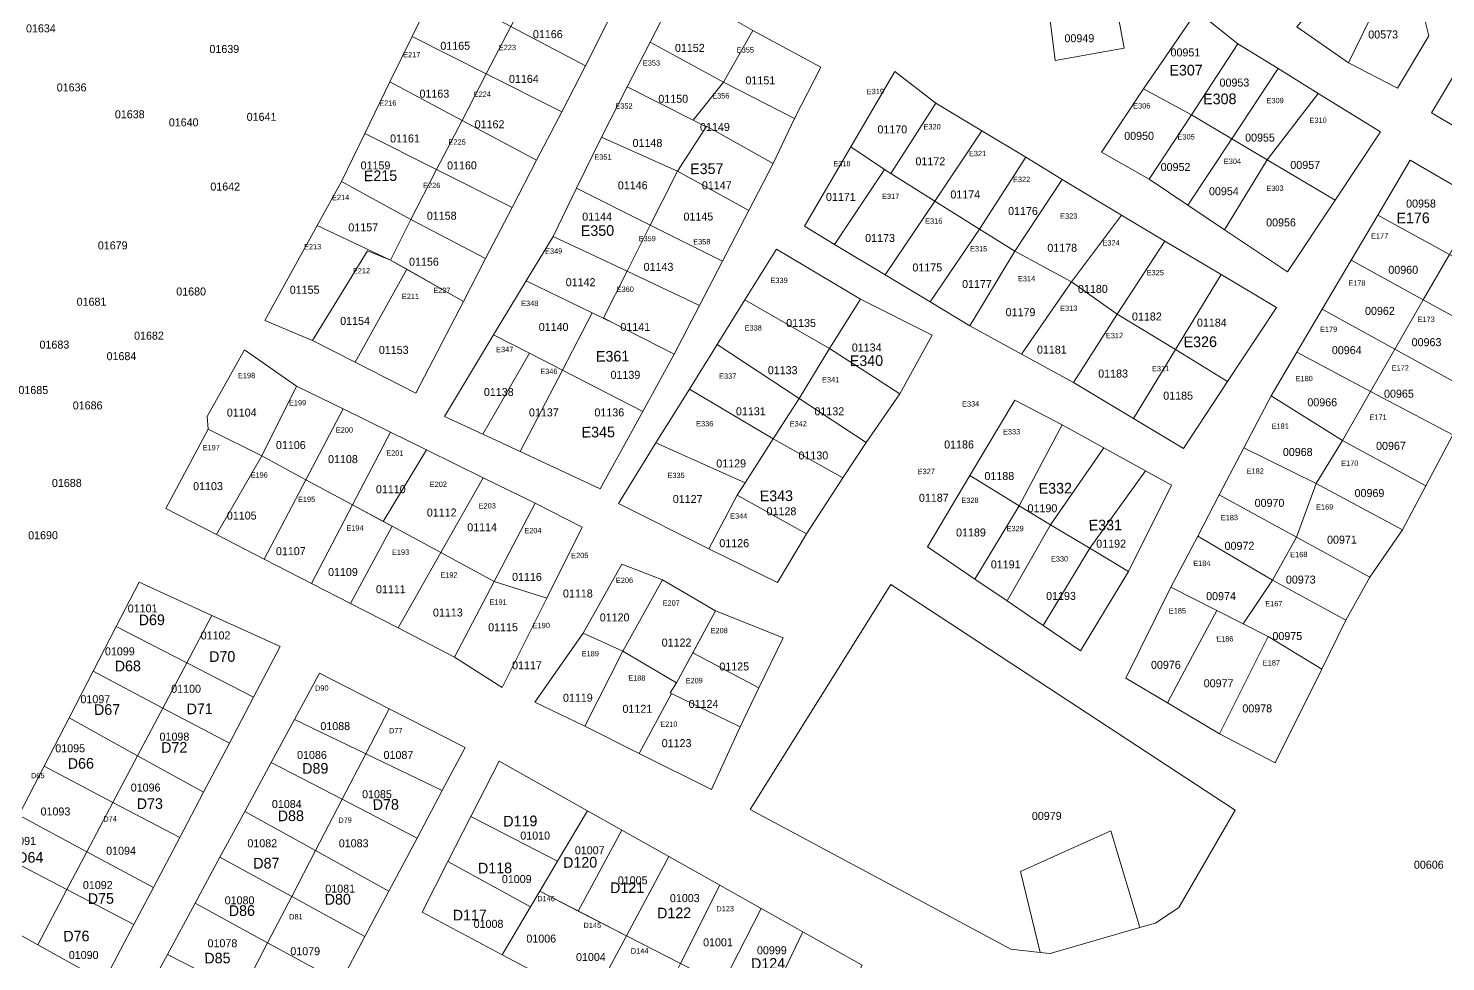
# Model space of a CAD drawing. Header units: metres. Extents: x 245225 to 248406, y 1633796 to 1637634.
# Drawn here: x 247903.7 to 248169.3, y 1634840.9 to 1635015.9 of the extents above; entities that cross this region are included whole.
import ezdxf
from ezdxf.enums import TextEntityAlignment as Align

# ---------------------------------------------------------------- set-up
doc = ezdxf.new("R2010")
doc.units = ezdxf.units.M
doc.header["$MEASUREMENT"] = 0
doc.layers.add('historique_numero_parcelle', color=7, linetype='Continuous')
doc.layers.add('numero_lot', color=7, linetype='Continuous')
doc.layers.add('LIMITES_PARCELLES', color=7, linetype='Continuous', lineweight=0, true_color=0xffffff)
doc.styles.add('Style-FANCY', font='FANCY.shx')
doc.styles.add('Style-WORKING', font='WORKING.shx')

msp = doc.modelspace()

# ---------------------------------------------------------------- linework, layer by layer
at = {"layer": 'limites_parcelles', "flags": 128}
for points in [[(248165.038, 1635019), (248166.168, 1635014.504), (248160.294, 1635004.661), (248151.087, 1635009.424), (248157.913, 1635023.394), (248165.038, 1635019)], [(248073.773, 1635001.876), (248065.306, 1634988.647), (248064.128, 1634989.435), (248057.835, 1634993.643), (248066.104, 1635007.809), (248073.773, 1635001.876)], [(248028.242, 1634998.669), (248030.692, 1634997.421), (248025.356, 1634989.103), (248011.069, 1634995.453), (248015.928, 1635004.94), (248028.242, 1634998.669)], [(248028.242, 1634998.669), (248033.929, 1635005.772), (248047.264, 1634998.946), (248043.295, 1634990.532), (248033.435, 1634996.024), (248030.754, 1634997.517), (248030.692, 1634997.421), (248028.242, 1634998.669)], [(248043.295, 1634990.532), (248038.711, 1634981.716), (248029.084, 1634987.041), (248025.356, 1634989.103), (248030.692, 1634997.421), (248030.754, 1634997.517), (248033.435, 1634996.024), (248043.295, 1634990.532)], [(248025.356, 1634989.103), (248022.532, 1634983.519), (248020.237, 1634978.983), (248006.413, 1634985.897), (248011.069, 1634995.453), (248025.356, 1634989.103)], [(248038.711, 1634981.716), (248033.77, 1634972.215), (248020.237, 1634978.983), (248022.532, 1634983.519), (248025.356, 1634989.103), (248029.084, 1634987.041), (248038.711, 1634981.716)], [(248054.772, 1634975.384), (248064.128, 1634989.435), (248065.306, 1634988.647), (248073.585, 1634983.473), (248064.246, 1634969.677), (248054.772, 1634975.384)], [(247971.54, 1634972.435), (247967.254, 1634974.181), (247956.935, 1634957.353), (247947.994, 1634961.119), (247957.774, 1634978.907), (247971.54, 1634972.435)], [(248015.869, 1634970.346), (248011.443, 1634961.596), (248013.356, 1634960.618), (248009.34, 1634962.563), (247996.989, 1634968.543), (248002.02, 1634976.88), (248015.869, 1634970.346)], [(247974.571, 1634970.714), (247964.93, 1634953.29), (247956.935, 1634957.353), (247967.254, 1634974.181), (247971.54, 1634972.435), (247974.571, 1634970.714)], [(248029.463, 1634963.933), (248024.721, 1634954.813), (248013.356, 1634960.618), (248011.443, 1634961.596), (248015.869, 1634970.346), (248029.463, 1634963.933)], [(248009.34, 1634962.563), (248003.75, 1634951.803), (247997.602, 1634954.957), (247990.873, 1634958.41), (247996.989, 1634968.543), (248009.34, 1634962.563)], [(248003.75, 1634951.803), (248009.34, 1634962.563), (248013.356, 1634960.618), (248024.721, 1634954.813), (248018.82, 1634944.071), (248003.75, 1634951.803)], [(247953.917, 1634948.827), (247947.434, 1634935.73), (247937.38, 1634940.757), (247937.199, 1634943.127), (247944.184, 1634955.615), (247953.917, 1634948.827)], [(248037.99, 1634930.662), (248036.533, 1634928.388), (248031.237, 1634918.283), (248014.246, 1634926.829), (248021.297, 1634938.178), (248037.99, 1634930.662)], [(248056.346, 1634931.608), (248049.497, 1634921.112), (248036.533, 1634928.388), (248037.99, 1634930.662), (248043.274, 1634938.906), (248056.346, 1634931.608)], [(247970.148, 1634923.451), (247978.292, 1634936.856), (247988.896, 1634931.648), (247980.952, 1634917.61), (247971.818, 1634922.548), (247970.148, 1634923.451)], [(248113.059, 1634932.926), (248102.608, 1634918.403), (248099.892, 1634920.033), (248095.261, 1634922.811), (248105.267, 1634937.232), (248113.059, 1634932.926)], [(248102.608, 1634918.403), (248093.89, 1634903.961), (248091.343, 1634905.687), (248087.137, 1634908.536), (248095.261, 1634922.811), (248099.892, 1634920.033), (248102.608, 1634918.403)], [(248136.876, 1634912.447), (248131.388, 1634904.245), (248126.419, 1634906.765), (248117.826, 1634911.124), (248122.846, 1634920.705), (248136.876, 1634912.447)], [(248111.985, 1634847.307), (248106.533, 1634865.445), (248089.6, 1634857.825), (248093.298, 1634842.669), (248087.796, 1634843.258), (248038.98, 1634869.452), (248065.306, 1634911.653), (248129.865, 1634869.32), (248119.281, 1634851.063), (248114.916, 1634848.153), (248111.985, 1634847.307)], [(248146.109, 1634895.773), (248136.083, 1634901.864), (248131.388, 1634904.245), (248136.876, 1634912.447), (248150.635, 1634904.906), (248146.109, 1634895.773)], [(248126.419, 1634906.765), (248120.934, 1634896.5), (248117.156, 1634889.427), (248109.36, 1634894.058), (248117.826, 1634911.124), (248126.419, 1634906.765)], [(248126.954, 1634883.607), (248117.156, 1634889.427), (248120.934, 1634896.5), (248126.419, 1634906.765), (248136.083, 1634901.864), (248126.954, 1634883.607)], [(248025.156, 1634893.198), (248023.974, 1634891.294), (248024.218, 1634891.176), (248018.178, 1634879.957), (248007.993, 1634885.05), (248015.102, 1634899.152), (248025.156, 1634893.198)], [(248040.609, 1634892.226), (248037.098, 1634884.944), (248024.218, 1634891.176), (248023.974, 1634891.294), (248025.156, 1634893.198), (248028.198, 1634898.84), (248040.609, 1634892.226)], [(248014.92, 1634865.557), (248006.723, 1634850.404), (247999.512, 1634854.106), (248002.868, 1634859.753), (248008.47, 1634869.182), (248014.92, 1634865.557)], [(248002.868, 1634859.753), (247999.512, 1634854.106), (247997.787, 1634851.202), (247982.311, 1634859.718), (247986.582, 1634868.103), (248002.868, 1634859.753)], [(248111.985, 1634847.307), (248095.204, 1634842.464), (248093.298, 1634842.669), (248089.6, 1634857.825), (248106.533, 1634865.445), (248111.985, 1634847.307)], [(248015.763, 1634845.764), (248009.147, 1634833.361), (247992.456, 1634842.228), (247997.787, 1634851.202), (247999.512, 1634854.106), (248015.763, 1634845.764)]]:
    msp.add_lwpolyline(points, close=True, dxfattribs=at)
at = {"layer": 'limites_parcelles'}
for points in [[(248141.448, 1635016.183), (248151.245, 1635027.716), (248157.913, 1635023.394), (248151.087, 1635009.424)], [(247994.085, 1635016.25), (247989.476, 1635007.346), (247975.578, 1635014.327), (247980.131, 1635023.654)], [(248012.968, 1635018.506), (248008.074, 1635008.827), (247994.085, 1635016.25), (247998.631, 1635025.035)], [(248033.929, 1635005.772), (248020.199, 1635013.279), (248025.464, 1635023.561), (248039.485, 1635015.456)], [(248109.064, 1635012.156), (248096.153, 1635009.827), (248094.671, 1635021.469), (248107.159, 1635022.316)], [(248130.394, 1635012.989), (248121.657, 1634999.675), (248112.663, 1635004.536), (248122.672, 1635019.116)], [(248003.624, 1635000.239), (247989.476, 1635007.346), (247994.085, 1635016.25), (248008.074, 1635008.827)], [(248047.264, 1634998.946), (248033.929, 1635005.772), (248039.485, 1635015.456), (248052.185, 1635008.63)], [(247989.476, 1635007.346), (247984.964, 1634998.629), (247971.435, 1635005.841), (247975.578, 1635014.327)], [(248033.929, 1635005.772), (248028.242, 1634998.669), (248015.928, 1635004.94), (248020.199, 1635013.279)], [(248137.929, 1635008.326), (248129.247, 1634995.167), (248121.657, 1634999.675), (248130.394, 1635012.989)], [(248003.624, 1635000.239), (247998.932, 1634991.183), (247984.964, 1634998.629), (247989.476, 1635007.346)], [(248145.436, 1635003.681), (248135.859, 1634991.239), (248129.247, 1634995.167), (248137.929, 1635008.326)], [(248186.012, 1635000.216), (248181.249, 1634991.485), (248166.644, 1635000.057), (248171.248, 1635007.677)], [(247984.964, 1634998.629), (247980.188, 1634989.401), (247966.7, 1634996.145), (247971.435, 1635005.841)], [(248121.657, 1634999.675), (248113.725, 1634987.589), (248104.831, 1634992.682), (248112.663, 1635004.536)], [(248135.859, 1634991.239), (248145.436, 1635003.681), (248157.117, 1634996.452), (248148.597, 1634983.672)], [(248082.383, 1634996.671), (248073.585, 1634983.473), (248065.306, 1634988.647), (248073.773, 1635001.876)], [(248129.247, 1634995.167), (248121.026, 1634982.709), (248113.725, 1634987.589), (248121.657, 1634999.675)], [(247998.932, 1634991.183), (247994.341, 1634982.324), (247980.188, 1634989.401), (247984.964, 1634998.629)], [(248090.609, 1634991.698), (248081.924, 1634978.261), (248073.585, 1634983.473), (248082.383, 1634996.671)], [(247980.188, 1634989.401), (247975.35, 1634980.055), (247962.333, 1634987.198), (247966.7, 1634996.145)], [(248135.859, 1634991.239), (248127.868, 1634978.136), (248121.026, 1634982.709), (248129.247, 1634995.167)], [(248064.128, 1634989.435), (248054.772, 1634975.384), (248049.152, 1634978.77), (248057.835, 1634993.643)], [(248097.466, 1634987.553), (248088.59, 1634974.095), (248081.924, 1634978.261), (248090.609, 1634991.698)], [(247994.341, 1634982.324), (247989.357, 1634972.705), (247975.35, 1634980.055), (247980.188, 1634989.401)], [(248148.597, 1634983.672), (248139.654, 1634970.258), (248127.868, 1634978.136), (248135.859, 1634991.239)], [(248175.77, 1634983.521), (248170.016, 1634973.51), (248156.581, 1634980.831), (248162.673, 1634991.161)], [(247971.54, 1634972.435), (247957.774, 1634978.907), (247962.333, 1634987.198), (247975.35, 1634980.055)], [(248088.59, 1634974.095), (248097.466, 1634987.553), (248108.566, 1634980.842), (248099.211, 1634968.369)], [(248020.237, 1634978.983), (248015.869, 1634970.346), (248002.02, 1634976.88), (248006.413, 1634985.897)], [(248081.924, 1634978.261), (248072.696, 1634964.586), (248064.246, 1634969.677), (248073.585, 1634983.473)], [(248116.707, 1634975.997), (248107.772, 1634962.321), (248099.211, 1634968.369), (248108.566, 1634980.842)], [(248170.016, 1634973.51), (248165.125, 1634965.001), (248151.63, 1634972.438), (248156.581, 1634980.831)], [(247989.357, 1634972.705), (247985.2, 1634964.682), (247971.54, 1634972.435), (247975.35, 1634980.055)], [(248033.77, 1634972.215), (248029.463, 1634963.933), (248015.869, 1634970.346), (248020.237, 1634978.983)], [(248088.59, 1634974.095), (248080.134, 1634960.105), (248072.696, 1634964.586), (248081.924, 1634978.261)], [(248118.667, 1634955.647), (248107.772, 1634962.321), (248116.707, 1634975.997), (248127.222, 1634969.741)], [(248053.797, 1634955.839), (248037.96, 1634964.986), (248043.875, 1634974.492), (248059.618, 1634965.099)], [(248099.211, 1634968.369), (248089.84, 1634954.803), (248080.134, 1634960.105), (248088.59, 1634974.095)], [(248184.467, 1634965.635), (248179.829, 1634956.898), (248165.125, 1634965.001), (248170.016, 1634973.51)], [(247964.93, 1634953.29), (247974.571, 1634970.714), (247985.2, 1634964.682), (247976.303, 1634947.511)], [(248165.125, 1634965.001), (248159.802, 1634955.741), (248146.202, 1634963.234), (248151.63, 1634972.438)], [(248107.772, 1634962.321), (248099.57, 1634949.489), (248089.84, 1634954.803), (248099.211, 1634968.369)], [(248128.449, 1634949.655), (248118.667, 1634955.647), (248127.222, 1634969.741), (248137.621, 1634963.553)], [(248053.797, 1634955.839), (248048.142, 1634946.501), (248032.763, 1634956.632), (248037.96, 1634964.986)], [(248067.026, 1634947.372), (248053.797, 1634955.839), (248059.618, 1634965.099), (248073.089, 1634958.367)], [(248179.829, 1634956.898), (248174.822, 1634947.466), (248159.802, 1634955.741), (248165.125, 1634965.001)], [(248118.667, 1634955.647), (248110.82, 1634942.716), (248099.57, 1634949.489), (248107.772, 1634962.321)], [(248159.802, 1634955.741), (248155.256, 1634947.832), (248141.439, 1634955.16), (248146.202, 1634963.234)], [(247997.602, 1634954.957), (247988.841, 1634939.792), (247981.649, 1634943.127), (247990.873, 1634958.41)], [(247988.841, 1634939.792), (247997.602, 1634954.957), (248003.75, 1634951.803), (247995.827, 1634936.552)], [(248043.274, 1634938.906), (248027.561, 1634948.26), (248032.763, 1634956.632), (248048.142, 1634946.501)], [(248067.026, 1634947.372), (248060.676, 1634938.244), (248048.142, 1634946.501), (248053.797, 1634955.839)], [(248128.449, 1634949.655), (248120.159, 1634937.095), (248110.82, 1634942.716), (248118.667, 1634955.647)], [(248155.256, 1634947.832), (248149.973, 1634938.641), (248136.612, 1634946.975), (248141.439, 1634955.16)], [(248174.822, 1634947.466), (248170.676, 1634939.655), (248155.256, 1634947.832), (248159.802, 1634955.741)], [(247995.827, 1634936.552), (248003.75, 1634951.803), (248018.82, 1634944.071), (248010.859, 1634929.58)], [(247962.676, 1634944.525), (247955.688, 1634931.268), (247947.434, 1634935.73), (247953.917, 1634948.827)], [(248037.99, 1634930.662), (248021.297, 1634938.178), (248027.561, 1634948.26), (248043.274, 1634938.906)], [(248056.346, 1634931.608), (248043.274, 1634938.906), (248048.142, 1634946.501), (248060.676, 1634938.244)], [(248097.453, 1634941.551), (248089.383, 1634926.338), (248080.155, 1634932.032), (248088.59, 1634946.181)], [(248145.078, 1634930.571), (248131.523, 1634937.264), (248136.612, 1634946.975), (248149.973, 1634938.641)], [(248170.676, 1634939.655), (248165.614, 1634930.12), (248149.973, 1634938.641), (248155.256, 1634947.832)], [(247964.409, 1634926.554), (247955.688, 1634931.268), (247962.676, 1634944.525), (247971.516, 1634940.184)], [(248105.267, 1634937.232), (248095.261, 1634922.811), (248089.383, 1634926.338), (248097.453, 1634941.551)], [(247947.434, 1634935.73), (247938.889, 1634921.011), (247929.427, 1634925.881), (247937.38, 1634940.757)], [(247978.292, 1634936.856), (247970.148, 1634923.451), (247964.409, 1634926.554), (247971.516, 1634940.184)], [(248165.614, 1634930.12), (248161.218, 1634921.84), (248145.078, 1634930.571), (248149.973, 1634938.641)], [(247955.688, 1634931.268), (247947.851, 1634916.399), (247938.889, 1634921.011), (247947.434, 1634935.73)], [(248141.374, 1634920.517), (248126.887, 1634928.416), (248131.523, 1634937.264), (248145.078, 1634930.571)], [(248102.608, 1634918.403), (248113.059, 1634932.926), (248117.963, 1634930.215), (248109.889, 1634914.034)], [(247964.409, 1634926.554), (247956.73, 1634911.83), (247947.851, 1634916.399), (247955.688, 1634931.268)], [(247990.961, 1634912.199), (247980.952, 1634917.61), (247988.896, 1634931.648), (247998.631, 1634926.867)], [(248089.383, 1634926.338), (248081.083, 1634912.637), (248072.186, 1634918.665), (248080.155, 1634932.032)], [(248141.374, 1634920.517), (248145.078, 1634930.571), (248161.218, 1634921.84), (248155.133, 1634912.976)], [(248049.497, 1634921.112), (248044.073, 1634911.984), (248031.237, 1634918.283), (248036.533, 1634928.388)], [(248136.876, 1634912.447), (248122.846, 1634920.705), (248126.887, 1634928.416), (248141.374, 1634920.517)], [(247971.818, 1634922.548), (247964.028, 1634908.074), (247956.73, 1634911.83), (247964.409, 1634926.554)], [(248000.826, 1634909.089), (247990.961, 1634912.199), (247998.631, 1634926.867), (248007.473, 1634922.384)], [(248095.261, 1634922.811), (248087.137, 1634908.536), (248081.083, 1634912.637), (248089.383, 1634926.338)], [(247980.952, 1634917.61), (247972.956, 1634903.479), (247964.028, 1634908.074), (247971.818, 1634922.548)], [(248155.133, 1634912.976), (248150.635, 1634904.906), (248136.876, 1634912.447), (248141.374, 1634920.517)], [(247990.961, 1634912.199), (247983.55, 1634898.027), (247972.956, 1634903.479), (247980.952, 1634917.61)], [(248093.89, 1634903.961), (248102.608, 1634918.403), (248109.889, 1634914.034), (248100.893, 1634899.218)], [(248022.51, 1634912.513), (248015.102, 1634899.152), (248007.676, 1634902.512), (248014.873, 1634915.424)], [(247938.059, 1634905.842), (247933.365, 1634896.967), (247920.138, 1634903.765), (247924.415, 1634912.05)], [(248000.826, 1634909.089), (247992.444, 1634892.327), (247983.55, 1634898.027), (247990.961, 1634912.199)], [(248025.156, 1634893.198), (248015.102, 1634899.152), (248022.51, 1634912.513), (248032.432, 1634906.692)], [(248040.609, 1634892.226), (248028.198, 1634898.84), (248032.432, 1634906.692), (248045.149, 1634901.64)], [(247933.365, 1634896.967), (247928.869, 1634888.467), (247915.806, 1634895.375), (247920.138, 1634903.765)], [(247945.885, 1634890.532), (247933.365, 1634896.967), (247938.059, 1634905.842), (247950.874, 1634900.011)], [(248015.102, 1634899.152), (248007.993, 1634885.05), (247998.583, 1634889.575), (248007.676, 1634902.512)], [(248146.109, 1634895.773), (248137.383, 1634878.163), (248126.954, 1634883.607), (248136.083, 1634901.864)], [(247945.885, 1634890.532), (247941.33, 1634881.877), (247928.869, 1634888.467), (247933.365, 1634896.967)], [(247928.869, 1634888.467), (247924.142, 1634879.528), (247911.307, 1634886.659), (247915.806, 1634895.375)], [(247971.31, 1634888.331), (247966.928, 1634879.902), (247953.548, 1634886.344), (247958.225, 1634894.989)], [(248018.178, 1634879.957), (248024.218, 1634891.176), (248037.098, 1634884.944), (248031.7, 1634873.196)], [(247941.33, 1634881.877), (247936.484, 1634872.671), (247924.142, 1634879.528), (247928.869, 1634888.467)], [(247981.245, 1634873.009), (247966.928, 1634879.902), (247971.31, 1634888.331), (247985.534, 1634881.094)], [(247924.142, 1634879.528), (247919.505, 1634870.759), (247906.599, 1634877.541), (247911.307, 1634886.659)], [(247966.928, 1634879.902), (247962.491, 1634871.368), (247949.183, 1634878.278), (247953.548, 1634886.344)], [(247981.245, 1634873.009), (247976.512, 1634864.088), (247962.491, 1634871.368), (247966.928, 1634879.902)], [(247919.505, 1634870.759), (247914.628, 1634861.538), (247901.873, 1634868.387), (247906.599, 1634877.541)], [(247936.484, 1634872.671), (247932.017, 1634864.184), (247919.505, 1634870.759), (247924.142, 1634879.528)], [(247962.491, 1634871.368), (247957.485, 1634861.739), (247944.212, 1634869.09), (247949.183, 1634878.278)], [(248008.47, 1634869.182), (248002.868, 1634859.753), (247986.582, 1634868.103), (247991.88, 1634878.506)], [(247932.017, 1634864.184), (247927.1, 1634854.841), (247914.628, 1634861.538), (247919.505, 1634870.759)], [(247957.485, 1634861.739), (247953.015, 1634853.141), (247939.559, 1634860.49), (247944.212, 1634869.09)], [(247976.512, 1634864.088), (247971.228, 1634854.128), (247957.485, 1634861.739), (247962.491, 1634871.368)], [(247914.628, 1634861.538), (247910.864, 1634854.421), (247898.091, 1634861.061), (247901.873, 1634868.387)], [(248006.723, 1634850.404), (248014.92, 1634865.557), (248023.691, 1634860.627), (248015.763, 1634845.764)], [(247927.1, 1634854.841), (247923.438, 1634847.884), (247910.864, 1634854.421), (247914.628, 1634861.538)], [(247971.228, 1634854.128), (247966.73, 1634845.65), (247953.015, 1634853.141), (247957.485, 1634861.739)], [(247910.864, 1634854.421), (247905.404, 1634844.096), (247892.93, 1634851.063), (247898.091, 1634861.061)], [(247953.015, 1634853.141), (247948.499, 1634844.455), (247934.901, 1634851.881), (247939.559, 1634860.49)], [(247997.787, 1634851.202), (247992.456, 1634842.228), (247977.46, 1634850.195), (247982.311, 1634859.718)], [(248033.24, 1634855.26), (248025.893, 1634840.565), (248015.763, 1634845.764), (248023.691, 1634860.627)], [(247923.438, 1634847.884), (247917.801, 1634837.173), (247905.404, 1634844.096), (247910.864, 1634854.421)], [(247966.73, 1634845.65), (247962.143, 1634837.003), (247948.499, 1634844.455), (247953.015, 1634853.141)], [(248041.014, 1634850.891), (248033.678, 1634836.569), (248025.893, 1634840.565), (248033.24, 1634855.26)], [(247948.499, 1634844.455), (247943.661, 1634835.149), (247929.705, 1634842.278), (247934.901, 1634851.881)], [(248048.822, 1634846.503), (248042.031, 1634832.281), (248033.678, 1634836.569), (248041.014, 1634850.891)], [(248025.893, 1634840.565), (248019.532, 1634827.844), (248009.147, 1634833.361), (248015.763, 1634845.764)], [(248059.923, 1634840.264), (248052.905, 1634826.699), (248042.031, 1634832.281), (248048.822, 1634846.503)], [(247962.143, 1634837.003), (247957.429, 1634828.117), (247943.661, 1634835.149), (247948.499, 1634844.455)], [(247943.661, 1634835.149), (247938.398, 1634825.024), (247924.151, 1634832.013), (247929.705, 1634842.278)]]:
    msp.add_3dface(points, dxfattribs=at)

# ---------------------------------------------------------------- texts
at = {"layer": 'historique_numero_parcelle', "style": 'Style-FANCY'}
for s, p in [('01634', (247906.003877, 1635015.874223)), ('01166', (248001.026973, 1635014.791938)), ('00573', (248157.606229, 1635014.729769)), ('01639', (247940.386803, 1635012.003454)), ('01165', (247983.666973, 1635012.606938)), ('01152', (248027.640973, 1635012.214938)), ('00949', (248100.660394, 1635014.020918)), ('00951', (248120.540053, 1635011.364367)), ('01636', (247911.759908, 1635004.80541)), ('01164', (247996.536137, 1635006.397086)), ('01151', (248040.870797, 1635006.120536)), ('00953', (248129.728229, 1635005.712769)), ('01163', (247979.757973, 1635003.636938)), ('01150', (248024.536973, 1635002.670938)), ('01638', (247922.659688, 1634999.76678)), ('01641', (247947.364259, 1634999.293036)), ('01640', (247932.770549, 1634998.246362)), ('01162', (247990.104973, 1634997.887938)), ('01149', (248032.348137, 1634997.381086)), ('01170', (248065.602973, 1634996.931938)), ('01161', (247974.248797, 1634995.242536)), ('01148', (248019.702137, 1634994.391086)), ('00950', (248111.859229, 1634995.724769)), ('00955', (248134.524229, 1634995.396769)), ('01172', (248072.730973, 1634990.951938)), ('01159', (247968.721973, 1634990.182938)), ('01160', (247984.931973, 1634990.182938)), ('00952', (248118.691229, 1634989.876769)), ('00957', (248142.998229, 1634990.270769)), ('01642', (247940.555779, 1634986.220047)), ('01146', (248016.943137, 1634986.457086)), ('01147', (248032.693137, 1634986.457086)), ('00954', (248127.750394, 1634985.342918)), ('01171', (248055.954797, 1634984.282536)), ('01174', (248079.277137, 1634984.743086)), ('00958', (248164.703229, 1634983.034769)), ('01158', (247981.137973, 1634980.753938)), ('01144', (248010.268303, 1634980.592234)), ('01145', (248029.244137, 1634980.592086)), ('01176', (248090.090973, 1634981.637938)), ('01157', (247966.421973, 1634978.568938)), ('00956', (248138.465229, 1634979.494769)), ('01679', (247919.464393, 1634975.186206)), ('01173', (248063.303973, 1634976.577938)), ('01178', (248097.447973, 1634974.738938)), ('01156', (247977.803973, 1634972.129938)), ('01143', (248021.771137, 1634971.163086)), ('01175', (248072.155973, 1634971.058938)), ('00960', (248161.369229, 1634970.615769)), ('01155', (247955.442973, 1634966.868938)), ('01142', (248007.171137, 1634968.288086)), ('01177', (248081.467973, 1634967.953938)), ('01180', (248103.196973, 1634967.033938)), ('01681', (247915.488837, 1634964.629097)), ('01680', (247934.165246, 1634966.548555)), ('01179', (248089.630973, 1634962.664938)), ('01182', (248113.313973, 1634961.859938)), ('00962', (248157.000229, 1634962.911769)), ('01154', (247964.892137, 1634961.033086)), ('01140', (248002.112137, 1634959.894086)), ('01141', (248017.411962, 1634959.893684)), ('01135', (248048.499973, 1634960.648938)), ('01184', (248125.493137, 1634960.710086)), ('01683', (247908.532797, 1634956.591262)), ('01682', (247926.259911, 1634958.270805)), ('01134', (248060.795137, 1634956.049086)), ('00963', (248165.738229, 1634957.046769)), ('01684', (247921.102769, 1634954.431834)), ('01153', (247972.141973, 1634955.599938)), ('01181', (248095.502797, 1634955.649536)), ('00964', (248150.785394, 1634955.551918)), ('01139', (248015.569973, 1634950.924938)), ('01133', (248045.050973, 1634951.793938)), ('01183', (248106.989973, 1634951.164938)), ('01685', (247904.580129, 1634948.073577)), ('01138', (247991.829973, 1634947.704938)), ('01185', (248119.176973, 1634947.025938)), ('00966', (248146.194229, 1634945.777769)), ('00965', (248160.564229, 1634947.387769)), ('01686', (247914.761242, 1634945.19436)), ('01104', (247943.645137, 1634943.860086)), ('01137', (248000.279973, 1634943.880938)), ('01136', (248012.551973, 1634943.880938)), ('01131', (248039.081797, 1634944.089536)), ('01132', (248053.788973, 1634944.089938)), ('01106', (247952.848973, 1634937.764938)), ('01186', (248078.107973, 1634937.866938)), ('00967', (248159.070229, 1634937.613769)), ('01108', (247962.620973, 1634935.120938)), ('01130', (248050.799973, 1634935.809938)), ('00968', (248141.595229, 1634936.463769)), ('01129', (248035.393973, 1634934.315938)), ('01688', (247910.858992, 1634930.660556)), ('01103', (247937.328973, 1634930.060938)), ('01110', (247971.591845, 1634929.485522)), ('01188', (248085.661973, 1634931.953938)), ('01127', (248027.231973, 1634927.645938)), ('01187', (248073.377973, 1634927.879938)), ('00970', (248136.307229, 1634926.918769)), ('00969', (248155.046229, 1634928.758769)), ('01105', (247943.651973, 1634924.540938)), ('01112', (247981.133845, 1634925.116522)), ('01128', (248044.820973, 1634925.345938)), ('01190', (248093.742973, 1634925.907938)), ('01114', (247988.71501, 1634922.35667)), ('01690', (247906.402921, 1634920.85766)), ('01126', (248035.968973, 1634919.366938)), ('01189', (248080.340973, 1634921.373938)), ('01192', (248106.618973, 1634919.271938)), ('00972', (248130.673229, 1634918.869769)), ('00971', (248149.882053, 1634920.019367)), ('01107', (247952.848973, 1634917.871938)), ('01109', (247962.620973, 1634913.961938)), ('01191', (248086.853797, 1634915.394536)), ('01116', (247997.113845, 1634913.042522)), ('00973', (248142.170229, 1634912.544769)), ('01111', (247971.600669, 1634910.74212)), ('01118', (248006.655845, 1634909.937522)), ('01193', (248097.224973, 1634909.480938)), ('00974', (248127.217394, 1634909.440918)), ('01101', (247925.067797, 1634907.138536)), ('01113', (247982.283845, 1634906.372522)), ('01115', (247992.629845, 1634903.612522)), ('01120', (248013.550973, 1634905.452938)), ('01102', (247938.739973, 1634902.078938)), ('01122', (248025.161973, 1634900.737938)), ('00975', (248139.641229, 1634901.965769)), ('01099', (247920.802101, 1634899.088353)), ('01117', (247997.113845, 1634896.483522)), ('01125', (248035.968973, 1634896.252938)), ('00976', (248116.878229, 1634896.561769)), ('00977', (248126.764229, 1634893.111769)), ('01097', (247916.204101, 1634890.119353)), ('01100', (247933.221973, 1634892.073938)), ('01119', (248006.655845, 1634890.388522)), ('01121', (248017.813797, 1634888.318536)), ('01124', (248030.214137, 1634889.239086)), ('00978', (248134.007229, 1634888.396769)), ('01088', (247961.182101, 1634885.078353)), ('01098', (247931.034101, 1634883.105353)), ('01123', (248025.161973, 1634881.878938)), ('01095', (247911.490101, 1634880.920353)), ('01086', (247956.813101, 1634879.673353)), ('01087', (247973.024101, 1634879.673353)), ('01096', (247925.631101, 1634873.560353)), ('01085', (247969.000101, 1634872.313353)), ('01093', (247908.731101, 1634869.076353)), ('01084', (247952.093266, 1634870.473502)), ('00979', (248094.551229, 1634868.251769)), ('01091', (247902.301925, 1634863.556952)), ('01082', (247947.501101, 1634863.114353)), ('01083', (247964.631101, 1634863.114353)), ('01010', (247998.651973, 1634864.561938)), ('01094', (247921.026266, 1634861.716502)), ('01007', (248008.881101, 1634861.802353)), ('00606', (248166.164229, 1634859.093769)), ('01092', (247916.664101, 1634855.277353)), ('01009', (247995.200101, 1634856.397353)), ('01005', (248016.929101, 1634856.167353)), ('01080', (247943.248101, 1634852.420353)), ('01081', (247962.110925, 1634854.604952)), ('01003', (248026.701101, 1634852.832353)), ('01008', (247989.912101, 1634848.003353)), ('01006', (247999.799101, 1634845.243353)), ('01001', (248032.917925, 1634844.553952)), ('01090', (247914.020101, 1634842.168353)), ('01078', (247940.029101, 1634844.371353)), ('01079', (247955.549101, 1634842.876353)), ('01004', (248009.104266, 1634841.793502)), ('00999', (248043.023229, 1634843.058769))]:
    msp.add_text(s, height=1.499994, rotation=0.1323, dxfattribs=at).set_placement(p, align=Align.MIDDLE_CENTER)
at = {"layer": 'numero_lot', "linetype": 'Continuous'}
for s, height, style, p in [('E223', 0.999996, 'Style-WORKING', (247991.852, 1635011.777688)), ('E217', 0.999996, 'Style-WORKING', (247973.913, 1635010.429688)), ('E353', 0.999996, 'Style-WORKING', (248018.841, 1635008.874688)), ('E355', 0.999996, 'Style-WORKING', (248036.453, 1635011.327688)), ('E307', 1.999992, 'Style-WORKING', (248117.547, 1635007.008688)), ('E319', 0.999996, 'Style-WORKING', (248060.814, 1635003.525688)), ('E216', 0.999996, 'Style-WORKING', (247969.434, 1635001.351688)), ('E224', 0.999996, 'Style-WORKING', (247987.136, 1635003.018688)), ('E356', 0.999996, 'Style-WORKING', (248031.852, 1635002.709688)), ('E308', 1.999992, 'Style-WORKING', (248123.873, 1635001.621688)), ('E309', 0.999996, 'Style-WORKING', (248135.75, 1635001.824688)), ('E352', 0.999996, 'Style-FANCY', (248013.691, 1635000.807688)), ('E306', 0.999996, 'Style-WORKING', (248110.758, 1635000.828688)), ('E320', 0.999996, 'Style-WORKING', (248071.459, 1634996.911688)), ('E310', 0.999996, 'Style-WORKING', (248143.809, 1634998.137688)), ('E225', 0.999996, 'Style-WORKING', (247982.42, 1634994.041688)), ('E305', 0.999996, 'Style-WORKING', (248119.071, 1634995.021688)), ('E351', 0.999996, 'Style-WORKING', (248009.747, 1634991.235688)), ('E321', 0.999996, 'Style-WORKING', (248079.975, 1634991.899688)), ('E304', 0.999996, 'Style-WORKING', (248127.752, 1634990.444688)), ('E215', 1.999992, 'Style-WORKING', (247966.549, 1634987.218688)), ('E357', 1.999992, 'Style-WORKING', (248027.707, 1634988.535688)), ('E318', 0.999996, 'Style-WORKING', (248054.54, 1634989.989688)), ('E226', 0.999996, 'Style-WORKING', (247977.657, 1634985.915688)), ('E322', 0.999996, 'Style-WORKING', (248088.225, 1634987.038688)), ('E303', 0.999996, 'Style-WORKING', (248135.719, 1634985.387688)), ('E214', 0.999996, 'Style-WORKING', (247960.58, 1634983.659688)), ('E317', 0.999996, 'Style-WORKING', (248063.684, 1634983.874688)), ('E323', 0.999996, 'Style-WORKING', (248097.072, 1634980.170688)), ('E176', 1.999992, 'Style-WORKING', (248160.102, 1634979.312688)), ('E350', 1.999992, 'Style-WORKING', (248007.222, 1634976.937688)), ('E316', 0.999996, 'Style-WORKING', (248071.758, 1634979.241688)), ('E213', 0.999996, 'Style-WORKING', (247955.326, 1634974.425688)), ('E359', 0.999996, 'Style-WORKING', (248018.052, 1634975.949688)), ('E358', 0.999996, 'Style-WORKING', (248028.287, 1634975.353688)), ('E324', 0.999996, 'Style-WORKING', (248104.997, 1634975.157688)), ('E177', 0.999996, 'Style-WORKING', (248155.343, 1634976.456688)), ('E349', 0.999996, 'Style-WORKING', (248000.517, 1634973.603688)), ('E315', 0.999996, 'Style-WORKING', (248080.172, 1634974.051688)), ('E212', 0.999996, 'Style-WORKING', (247964.498, 1634969.921688)), ('E325', 0.999996, 'Style-WORKING', (248113.283, 1634969.561688)), ('E360', 0.999996, 'Style-WORKING', (248013.933, 1634966.456688)), ('E339', 0.999996, 'Style-WORKING', (248042.765, 1634968.118688)), ('E314', 0.999996, 'Style-WORKING', (248089.149, 1634968.437688)), ('E178', 0.999996, 'Style-WORKING', (248151.076, 1634967.608688)), ('E211', 0.999996, 'Style-WORKING', (247973.671, 1634965.119688)), ('E227', 0.999996, 'Style-WORKING', (247979.559, 1634966.246688)), ('E348', 0.999996, 'Style-WORKING', (247996.023, 1634963.807688)), ('E313', 0.999996, 'Style-WORKING', (248097.06, 1634962.891688)), ('E338', 0.999996, 'Style-WORKING', (248037.919, 1634959.211688)), ('E179', 0.999996, 'Style-WORKING', (248145.786, 1634958.946688)), ('E173', 0.999996, 'Style-WORKING', (248164.067, 1634960.809688)), ('E312', 0.999996, 'Style-WORKING', (248105.639, 1634957.779688)), ('E326', 1.999992, 'Style-WORKING', (248120.217, 1634956.083688)), ('E347', 0.999996, 'Style-WORKING', (247991.34, 1634955.166688)), ('E361', 1.999992, 'Style-WORKING', (248010.054, 1634953.383688)), ('E340', 1.999992, 'Style-WORKING', (248057.637, 1634952.557688)), ('E346', 0.999996, 'Style-WORKING', (247999.619, 1634951.053688)), ('E311', 0.999996, 'Style-WORKING', (248114.281, 1634951.591688)), ('E172', 0.999996, 'Style-WORKING', (248159.224, 1634951.715688)), ('E198', 0.999996, 'Style-WORKING', (247942.961, 1634950.280688)), ('E337', 0.999996, 'Style-WORKING', (248033.134, 1634950.175688)), ('E341', 0.999996, 'Style-WORKING', (248052.435, 1634949.494688)), ('E180', 0.999996, 'Style-WORKING', (248141.198, 1634949.710688)), ('E199', 0.999996, 'Style-WORKING', (247952.511, 1634945.163688)), ('E334', 0.999996, 'Style-WORKING', (248078.676, 1634944.966688)), ('E171', 0.999996, 'Style-WORKING', (248155.055, 1634942.486688)), ('E200', 0.999996, 'Style-WORKING', (247961.284, 1634940.073688)), ('E345', 1.999992, 'Style-WORKING', (248007.37, 1634939.168688)), ('E336', 0.999996, 'Style-WORKING', (248028.827, 1634941.249688)), ('E342', 0.999996, 'Style-WORKING', (248046.361, 1634941.237688)), ('E181', 0.999996, 'Style-WORKING', (248136.705, 1634940.793688)), ('E333', 0.999996, 'Style-WORKING', (248086.349, 1634939.733688)), ('E197', 0.999996, 'Style-WORKING', (247936.336, 1634936.768688)), ('E201', 0.999996, 'Style-WORKING', (247970.742, 1634935.751688)), ('E327', 0.999996, 'Style-WORKING', (248070.365, 1634932.300688)), ('E182', 0.999996, 'Style-WORKING', (248132.015, 1634932.359688)), ('E170', 0.999996, 'Style-WORKING', (248149.747, 1634933.838688)), ('E196', 0.999996, 'Style-WORKING', (247945.317, 1634931.632688)), ('E202', 0.999996, 'Style-WORKING', (247978.896, 1634929.898688)), ('E335', 0.999996, 'Style-WORKING', (248023.463, 1634931.565688)), ('E332', 1.999992, 'Style-WORKING', (248093.043, 1634928.637688)), ('E195', 0.999996, 'Style-WORKING', (247954.201, 1634927.069688)), ('E343', 1.999992, 'Style-WORKING', (248040.749, 1634927.211688)), ('E328', 0.999996, 'Style-WORKING', (248078.55, 1634926.887688)), ('E203', 0.999996, 'Style-WORKING', (247988.065, 1634925.856688)), ('E344', 0.999996, 'Style-WORKING', (248035.208, 1634923.946688)), ('E169', 0.999996, 'Style-WORKING', (248145.038, 1634925.649688)), ('E194', 0.999996, 'Style-WORKING', (247963.276, 1634921.704688)), ('E204', 0.999996, 'Style-WORKING', (247996.619, 1634921.212688)), ('E329', 0.999996, 'Style-WORKING', (248087.019, 1634921.589688)), ('E331', 1.999992, 'Style-WORKING', (248102.417, 1634921.737688)), ('E183', 0.999996, 'Style-WORKING', (248127.18, 1634923.657688)), ('E193', 0.999996, 'Style-WORKING', (247971.819, 1634917.167688)), ('E205', 0.999996, 'Style-WORKING', (248005.408, 1634916.550688)), ('E330', 0.999996, 'Style-WORKING', (248095.345, 1634915.913688)), ('E168', 0.999996, 'Style-WORKING', (248140.19, 1634916.729688)), ('E184', 0.999996, 'Style-WORKING', (248122.01, 1634915.077688)), ('E192', 0.999996, 'Style-WORKING', (247980.872, 1634912.909688)), ('E206', 0.999996, 'Style-WORKING', (248013.786, 1634911.903688)), ('E191', 0.999996, 'Style-WORKING', (247990.092, 1634907.829688)), ('E207', 0.999996, 'Style-WORKING', (248022.543, 1634907.633688)), ('E185', 0.999996, 'Style-WORKING', (248117.439, 1634906.176688)), ('E167', 0.999996, 'Style-WORKING', (248135.51, 1634907.505688)), ('D69', 1.999992, 'Style-WORKING', (247924.346, 1634903.972688)), ('E190', 0.999996, 'Style-WORKING', (247998.196, 1634903.418688)), ('E208', 0.999996, 'Style-WORKING', (248031.539, 1634902.470688)), ('E186', 0.999996, 'Style-WORKING', (248126.323, 1634900.920688)), ('D70', 1.999992, 'Style-WORKING', (247937.544, 1634897.101688)), ('E189', 0.999996, 'Style-FANCY', (248007.383, 1634898.141688)), ('D68', 1.999992, 'Style-WORKING', (247919.851, 1634895.328688)), ('E187', 0.999996, 'Style-WORKING', (248135.056, 1634896.422688)), ('E188', 0.999996, 'Style-FANCY', (248016.104, 1634893.578688)), ('E209', 0.999996, 'Style-WORKING', (248026.862, 1634893.097688)), ('D90', 0.999996, 'Style-FANCY', (247957.392, 1634891.686688)), ('D67', 1.999992, 'Style-WORKING', (247915.964, 1634887.158688)), ('D71', 1.999992, 'Style-WORKING', (247933.329, 1634887.292688)), ('E210', 0.999996, 'Style-WORKING', (248022.103, 1634884.921688)), ('D77', 0.999996, 'Style-WORKING', (247971.263, 1634883.715688)), ('D72', 1.999992, 'Style-WORKING', (247928.556, 1634880.062688)), ('D66', 1.999992, 'Style-WORKING', (247911.045, 1634877.061688)), ('D89', 1.999992, 'Style-WORKING', (247954.992, 1634876.130688)), ('D65', 0.999996, 'Style-FANCY', (247904.153, 1634875.293688)), ('D73', 1.999992, 'Style-WORKING', (247923.974, 1634869.515688)), ('D88', 1.999992, 'Style-WORKING', (247950.406, 1634867.242688)), ('D78', 1.999992, 'Style-WORKING', (247968.203, 1634869.366688)), ('D74', 0.999996, 'Style-FANCY', (247917.701, 1634867.175688)), ('D79', 0.999996, 'Style-WORKING', (247961.762, 1634866.930688)), ('D119', 1.999992, 'Style-WORKING', (247992.681, 1634866.250688)), ('D64', 1.999992, 'Style-WORKING', (247901.57, 1634859.448688)), ('D87', 1.999992, 'Style-WORKING', (247945.821, 1634858.354688)), ('D118', 1.999992, 'Style-WORKING', (247987.943, 1634857.443688)), ('D120', 1.999992, 'Style-WORKING', (248003.897, 1634858.503688)), ('D121', 1.999992, 'Style-WORKING', (248012.704, 1634853.766688)), ('D75', 1.999992, 'Style-WORKING', (247914.803, 1634851.739688)), ('D80', 1.999992, 'Style-WORKING', (247959.204, 1634851.589688)), ('D146', 0.999996, 'Style-WORKING', (247999.049, 1634852.217688)), ('D86', 1.999992, 'Style-WORKING', (247941.235, 1634849.466688)), ('D117', 1.999992, 'Style-WORKING', (247983.205, 1634848.637688)), ('D122', 1.999992, 'Style-WORKING', (248021.51, 1634849.028688)), ('D123', 0.999996, 'Style-WORKING', (248032.624, 1634850.331688)), ('D81', 0.999996, 'Style-WORKING', (247952.551, 1634848.828688)), ('D145', 0.999996, 'Style-WORKING', (248007.727, 1634847.213688)), ('D76', 1.999992, 'Style-WORKING', (247910.213, 1634844.693688)), ('D85', 1.999992, 'Style-WORKING', (247936.65, 1634840.577688)), ('D144', 0.999996, 'Style-WORKING', (248016.594, 1634842.428688)), ('D124', 1.999992, 'Style-WORKING', (248039.124, 1634839.554688))]:
    msp.add_text(s, height=height, rotation=0.512242, dxfattribs=dict(at, style=style)).set_placement(p)

doc.saveas('drawing.dxf')
